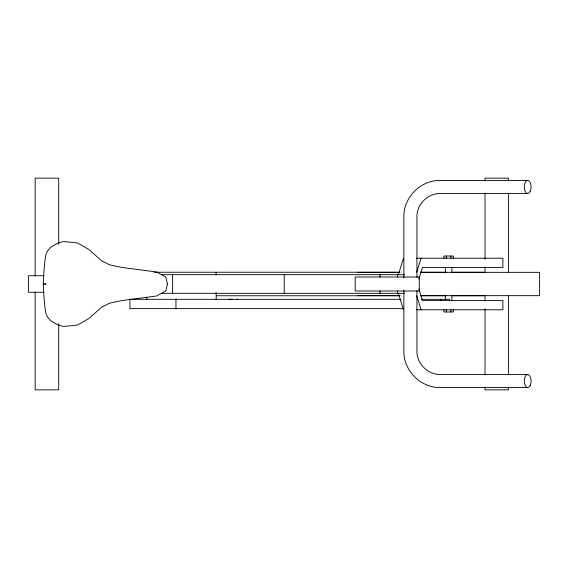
<?xml version="1.0" encoding="UTF-8"?>
<svg xmlns="http://www.w3.org/2000/svg" width="568" height="568" viewBox="0 0 568 568"><rect width="100%" height="100%" fill="white"/><g stroke="black" fill="none" stroke-linecap="round" stroke-linejoin="round"><path stroke-width="0.85" d="M167.411 284L165.778 276.999L156.704 272.022L122.07 267.457L109.581 264.823L101.814 260.904L88.757 249.416L77.39 242.912L63.538 241.535C54.4 243.764 45.781 248.386 45.27 258.674C44.027 267.059 43.722 275.544 43.239 284C43.722 292.456 44.027 300.941 45.27 309.326C45.781 319.614 54.4 324.236 63.538 326.465L77.39 325.088L88.757 318.584L101.814 307.096L109.581 303.177L122.07 300.543L156.704 295.978L165.778 291.001L167.468 284M398.345 274.671L403.493 258.206M416.699 272.2L421.08 258.206M418.829 279.058L422.436 267.535L502.886 267.535L502.886 258.206L416.678 258.206M231.389 299.3L232.248 299.3M236.7 299.3L237.488 299.3M527.7 180.446L440.079 180.446C420.76 180.106 403.543 197.33 403.883 216.642L403.883 277.816M527.7 193.503L440.498 193.503C427.86 193.127 416.557 204.423 416.933 217.061L416.933 277.361M154.425 272.242L399.943 272.242M420.327 272.242L446.036 272.242M452.235 272.242L485.029 272.242L485.029 266.96M357.641 272.335L399.702 272.335M420.37 272.335L539.6 272.335L539.6 295.665L420.682 295.665M161.262 274.671L404.494 274.671M43.928 275.736L28.4 275.736L28.4 292.264L43.928 292.264M161.262 293.329L404.494 293.329M357.641 295.665L400.007 295.665M216.472 295.758L399.943 295.758M420.327 295.758L446.036 295.758M452.235 295.758L485.029 295.758L485.029 301.04M400.958 299.3L129.923 299.3L129.923 308.63L403.621 308.63M421.335 299.3L449.558 299.3L449.558 300.855M416.678 309.794L502.886 309.794L502.886 300.465L422.436 300.465L418.829 288.942M527.7 374.497L440.505 374.497C427.881 374.859 416.6 363.591 416.933 350.967L416.933 290.667M527.7 387.553L440.079 387.553C420.789 387.866 403.592 370.691 403.883 351.4L403.883 290.227M230.949 299.3L229.025 299.222M416.699 295.8L421.08 309.794M398.345 293.329L403.493 309.794M508.552 180.809L508.552 178.153L485.029 178.153L485.029 180.794M508.552 193.212L508.552 272.044M508.552 295.956L508.552 374.788M508.552 387.191L508.552 389.847L485.029 389.847L485.029 387.206M485.029 193.099L485.029 259.051M485.029 308.949L485.029 374.901M453.285 258.206L453.285 256.026L443.956 256.026L443.956 258.206M453.285 309.794L453.285 311.974L443.956 311.974L443.956 309.794M451.887 267.535L451.887 272.697M451.887 295.303L451.887 300.465M450.949 256.026L450.949 258.206M450.949 309.794L450.949 311.974M446.292 256.026L446.292 258.206M446.292 309.794L446.292 311.974M445.355 267.535L445.355 272.697M445.355 295.303L445.355 299.606M440.825 299.3L440.825 300.855M397.6 274.671L397.6 277.212M397.6 290.788L397.6 293.329M380.02 274.671L380.02 277.212M380.02 290.788L380.02 293.329M284.206 274.671L284.206 293.329M216.181 272.242L216.181 274.869M216.181 292.399L216.181 299.407M175.959 299.3L175.959 308.63M172.615 274.671L172.615 293.329M146.792 297.653L146.792 299.407M58.703 244.098L58.703 178.153L35.18 178.153L35.18 275.586M58.703 323.902L58.703 389.847L35.18 389.847L35.18 292.413M45.284 284L45.965 284.149L45.284 284M43.473 283.986L44.68 284.078L43.473 284.014M419.276 276.999L355.192 276.999L355.192 291.001L419.276 291.001L419.276 276.999M530.107 385.644A6.525 3.408 -90 0 0 528.581 374.724A6.525 3.408 -90 0 0 524.406 382.718A6.525 3.408 -90 0 0 530.107 385.644M530.107 191.586A6.525 3.408 -90 0 0 528.581 180.667A6.525 3.408 -90 0 0 524.406 188.661A6.525 3.408 -90 0 0 530.107 191.586"/></g></svg>
